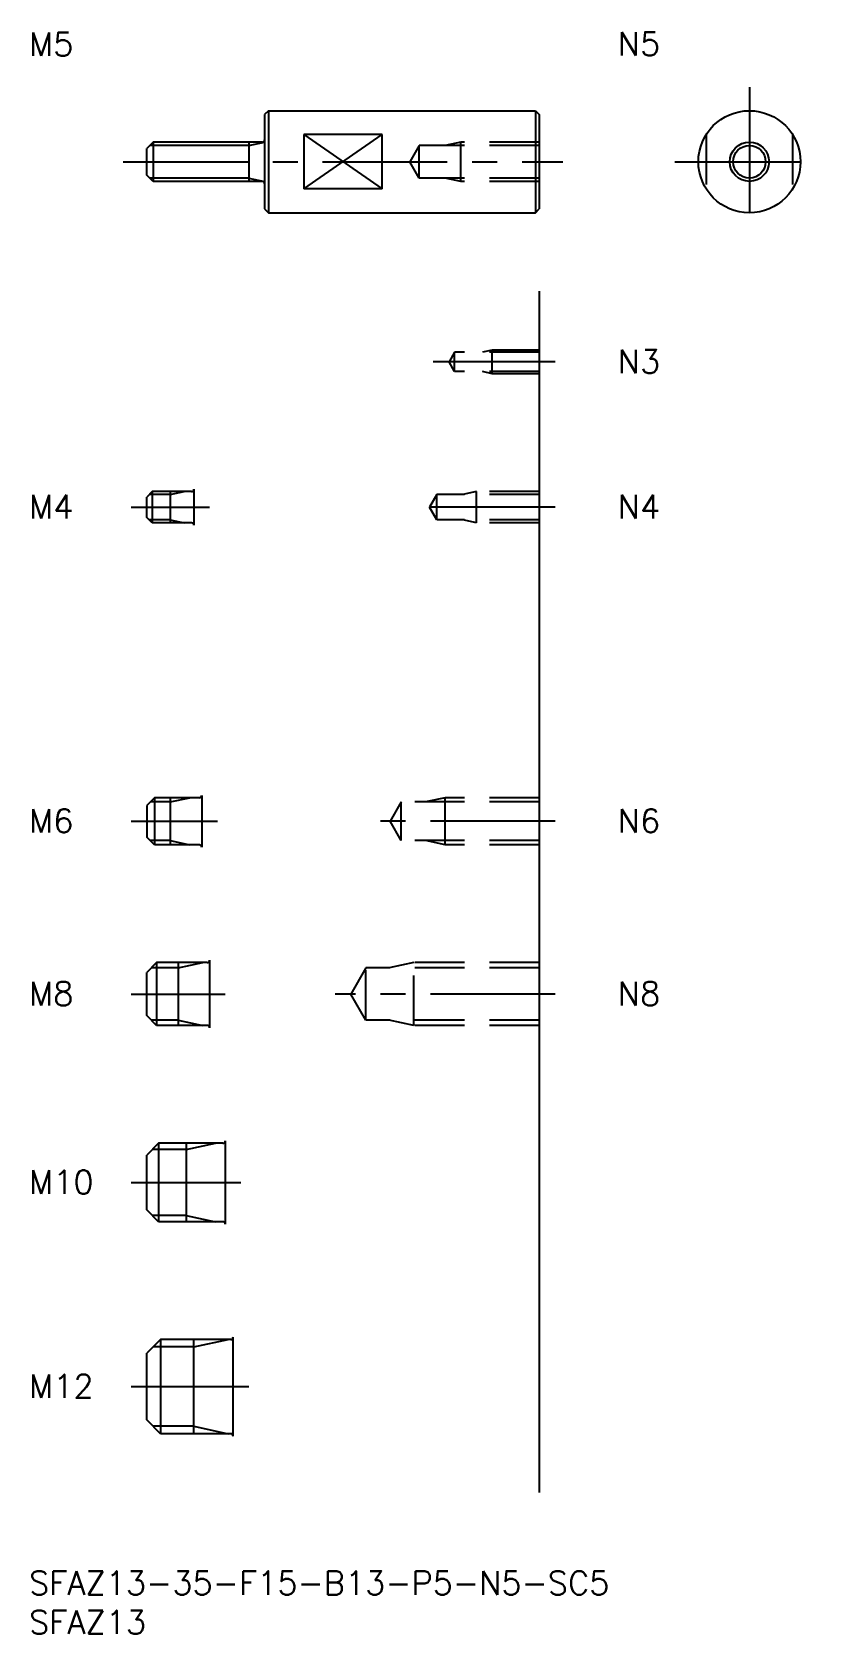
# Model space of a CAD drawing. Extents: x 0 to 101, y -8 to 196.
import ezdxf

# ---------------------------------------------------------------- set-up
doc = ezdxf.new("R2010")
doc.units = 0
doc.header["$LTSCALE"] = 0.5
doc.linetypes.add('CENTER', pattern=[50.8, 31.75, -6.35, 6.35, -6.35])
doc.linetypes.add('DASHED', pattern=[19.05, 12.7, -6.35])
for name, color, linetype in [('MSM_CENTER', 1, 'CENTER'), ('MSM_CONTINUOUS', 7, 'CONTINUOUS'), ('MSM_DASHED', 4, 'DASHED'), ('MSM_NARROW', 5, 'CONTINUOUS'), ('MSM_PART_NUMBER', 7, 'CONTINUOUS')]:
    doc.layers.add(name, color=color, linetype=linetype)
doc.styles.get("Standard").update_dxf_attribs({"font": 'txt.shx', "height": 1, "bigfont": 'bigfont.shx'})

# ---------------------------------------------------------------- blocks, each defined once
blk = doc.blocks.new('*U14')
at = {"layer": 'MSM_PART_NUMBER'}
blk.add_text('SFAZ13-35-F15-B13-P5-N5-SC5', height=3, dxfattribs=at).set_placement((0, -3))
blk = doc.blocks.new('*U15')
at = {"layer": 'MSM_PART_NUMBER'}
blk.add_text('SFAZ13', height=3, dxfattribs=at).set_placement((0, -8))
blk = doc.blocks.new('*U16')
at = {"layer": 'MSM_PART_NUMBER'}
blk.add_text('M12', height=3, dxfattribs=at).set_placement((0, 22.06))
blk = doc.blocks.new('*U17')
at = {"layer": 'MSM_PART_NUMBER'}
blk.add_text('M10', height=3, dxfattribs=at).set_placement((0, 48.06))
blk = doc.blocks.new('*U18')
at = {"layer": 'MSM_PART_NUMBER'}
blk.add_text('M8', height=3, dxfattribs=at).set_placement((0, 72.06))
blk = doc.blocks.new('*U19')
at = {"layer": 'MSM_PART_NUMBER'}
blk.add_text('M6', height=3, dxfattribs=at).set_placement((0, 94.06))
blk = doc.blocks.new('*U20')
at = {"layer": 'MSM_PART_NUMBER'}
blk.add_text('M5', height=3, dxfattribs=at).set_placement((0, 192.97))
blk = doc.blocks.new('*U21')
at = {"layer": 'MSM_PART_NUMBER'}
blk.add_text('M4', height=3, dxfattribs=at).set_placement((0, 134.06))
blk = doc.blocks.new('*U22')
at = {"layer": 'MSM_PART_NUMBER'}
blk.add_text('N8', height=3, dxfattribs=at).set_placement((75, 72.06))
blk = doc.blocks.new('*U23')
at = {"layer": 'MSM_PART_NUMBER'}
blk.add_text('N6', height=3, dxfattribs=at).set_placement((75, 94.06))
blk = doc.blocks.new('*U24')
at = {"layer": 'MSM_PART_NUMBER'}
blk.add_text('N4', height=3, dxfattribs=at).set_placement((75, 134.06))
blk = doc.blocks.new('*U25')
at = {"layer": 'MSM_PART_NUMBER'}
blk.add_text('N3', height=3, dxfattribs=at).set_placement((75, 152.56))
blk = doc.blocks.new('*U26')
at = {"layer": 'MSM_PART_NUMBER'}
blk.add_text('N5', height=3, dxfattribs=at).set_placement((75, 193.02))

msp = doc.modelspace()

# ---------------------------------------------------------------- linework, layer by layer
at = {"layer": 'MSM_CENTER'}
for p, q in [((91.76, 189), (91.76, 170)), ((12, 179.5), (68, 179.5)), ((82.26, 179.5), (101.26, 179.5)), ((67, 154), (51.5, 154)), ((13, 135.5), (23, 135.5)), ((67, 135.5), (49, 135.5)), ((13, 95.5), (24, 95.5)), ((67, 95.5), (44, 95.5)), ((13, 73.5), (25, 73.5)), ((67, 73.5), (39, 73.5)), ((13, 49.5), (27, 49.5)), ((13, 23.5), (28, 23.5))]:
    msp.add_line(p, q, dxfattribs=at)
at = {"layer": 'MSM_CONTINUOUS'}
for p, q in [((30.5, 186), (30, 185.5)), ((30.5, 186), (64.5, 186)), ((30.5, 186), (30.5, 173)), ((64.5, 186), (64.5, 173)), ((64.5, 186), (65, 185.5)), ((30, 185.5), (30, 173.5)), ((65, 185.5), (65, 173.5)), ((15.8, 182), (15, 181.2)), ((29.7, 182), (15.8, 182)), ((15.8, 182), (15.8, 177)), ((28, 182), (28, 177)), ((45, 182.96), (35, 182.96)), ((35, 182.96), (35, 176.04)), ((45, 176.04), (45, 182.96)), ((15, 177.8), (15, 181.2)), ((15.8, 177), (15, 177.8)), ((29.7, 177), (15.8, 177)), ((45, 176.04), (35, 176.04)), ((30, 173.5), (30.5, 173)), ((64.5, 173), (65, 173.5)), ((30.5, 173), (64.5, 173)), ((65, 163), (65, 10)), ((15.7, 137.5), (15, 136.8)), ((15, 134.2), (15, 136.8)), ((20.7, 137.5), (15.7, 137.5)), ((15.7, 137.5), (15.7, 133.5)), ((18, 137.5), (18, 133.5)), ((21, 137.8), (21, 133.2)), ((15.7, 133.5), (15, 134.2)), ((20.7, 133.5), (15.7, 133.5)), ((16, 98.5), (15, 97.5)), ((21.7, 98.5), (16, 98.5)), ((16, 98.5), (16, 92.5)), ((18, 98.5), (18, 92.5)), ((22, 98.8), (22, 92.2)), ((15, 97.5), (15, 93.5)), ((16, 92.5), (15, 93.5)), ((21.7, 92.5), (16, 92.5)), ((23, 77.8), (23, 69.2)), ((16.25, 77.5), (15, 76.25)), ((15, 70.75), (15, 76.25)), ((22.7, 77.5), (16.25, 77.5)), ((16.25, 77.5), (16.25, 69.5)), ((19, 77.5), (19, 69.5)), ((16.25, 69.5), (15, 70.75)), ((22.7, 69.5), (16.25, 69.5)), ((16.5, 54.5), (15, 53)), ((24.7, 54.5), (16.5, 54.5)), ((16.5, 54.5), (16.5, 44.5)), ((20, 54.5), (20, 44.5)), ((25, 54.8), (25, 44.2)), ((15, 46), (15, 53)), ((16.5, 44.5), (15, 46)), ((24.7, 44.5), (16.5, 44.5)), ((16.75, 29.5), (15, 27.75)), ((25.7, 29.5), (16.75, 29.5)), ((16.75, 29.5), (16.75, 17.5)), ((21, 17.5), (21, 29.5)), ((26, 17.2), (26, 29.8)), ((15, 19.25), (15, 27.75)), ((16.75, 17.5), (15, 19.25)), ((25.7, 17.5), (16.75, 17.5))]:
    msp.add_line(p, q, dxfattribs=at)
for radius in [6.5, 2.5]:
    msp.add_circle((91.76, 179.5), radius, dxfattribs=at)
for centre, start, end in [((29.7, 182.3), 270, 0), ((29.7, 176.7), 0, 90), ((20.7, 137.8), 270, 0), ((20.7, 133.2), 0, 90), ((21.7, 98.8), 270, 0), ((21.7, 92.2), 0, 90), ((22.7, 77.8), 270, 0), ((22.7, 69.2), 0, 90), ((24.7, 54.8), 270, 0), ((24.7, 44.2), 0, 90), ((25.7, 29.8), 270, 0), ((25.7, 17.2), 0, 90)]:
    msp.add_arc(centre, 0.3, start, end, dxfattribs=at)
at = {"layer": 'MSM_DASHED'}
for p, q in [((55, 182), (53, 181.57)), ((65, 182), (55, 182)), ((55, 177), (55, 182)), ((86.26, 182.96), (86.26, 176.04)), ((97.26, 182.96), (97.26, 176.04)), ((49.69, 181.57), (48.5, 179.5)), ((65, 181.57), (49.69, 181.57)), ((49.69, 177.43), (49.69, 181.57)), ((49.69, 177.43), (48.5, 179.5)), ((65, 177.43), (49.69, 177.43)), ((55, 177), (53, 177.43)), ((65, 177), (55, 177)), ((54.21, 155.23), (53.5, 154)), ((65, 155.23), (54.21, 155.23)), ((54.21, 152.77), (54.21, 155.23)), ((59, 155.5), (57.75, 155.23)), ((65, 155.5), (59, 155.5)), ((59, 152.5), (59, 155.5)), ((54.21, 152.77), (53.5, 154)), ((65, 152.77), (54.21, 152.77)), ((59, 152.5), (57.75, 152.77)), ((65, 152.5), (59, 152.5)), ((51.94, 137.12), (51, 135.5)), ((65, 137.12), (51.94, 137.12)), ((51.94, 133.88), (51.94, 137.12)), ((57, 137.5), (55.25, 137.12)), ((65, 137.5), (57, 137.5)), ((57, 133.5), (57, 137.5)), ((51.94, 133.88), (51, 135.5)), ((65, 133.88), (51.94, 133.88)), ((57, 133.5), (55.25, 133.88)), ((65, 133.5), (57, 133.5)), ((47.42, 97.96), (46, 95.5)), ((65, 97.96), (47.42, 97.96)), ((47.42, 93.04), (47.42, 97.96)), ((53, 98.5), (50.5, 97.96)), ((65, 98.5), (53, 98.5)), ((53, 92.5), (53, 98.5)), ((47.42, 93.04), (46, 95.5)), ((65, 93.04), (47.42, 93.04)), ((53, 92.5), (50.5, 93.04)), ((65, 92.5), (53, 92.5)), ((42.92, 76.82), (41, 73.5)), ((42.92, 70.18), (42.92, 76.82)), ((65, 76.82), (42.92, 76.82)), ((49, 77.5), (45.88, 76.82)), ((49, 69.5), (49, 77.5)), ((65, 77.5), (49, 77.5)), ((42.92, 70.18), (41, 73.5)), ((65, 70.18), (42.92, 70.18)), ((49, 69.5), (45.88, 70.18)), ((65, 69.5), (49, 69.5))]:
    msp.add_line(p, q, dxfattribs=at)
at = {"layer": 'MSM_NARROW'}
for p, q in [((28, 181.57), (30, 182)), ((35, 176.04), (45, 182.96)), ((35, 182.96), (45, 176.04)), ((28, 181.57), (15.37, 181.57)), ((28, 177.43), (15.37, 177.43)), ((28, 177.43), (30, 177)), ((18, 137.12), (15.32, 137.12)), ((18, 137.12), (19.75, 137.5)), ((18, 133.88), (15.32, 133.88)), ((18, 133.88), (19.75, 133.5)), ((18, 97.96), (15.46, 97.96)), ((18, 97.96), (20.5, 98.5)), ((18, 93.04), (15.46, 93.04)), ((18, 93.04), (20.5, 92.5)), ((19, 76.82), (15.57, 76.82)), ((19, 76.82), (22.12, 77.5)), ((19, 70.18), (15.57, 70.18)), ((19, 70.18), (22.12, 69.5)), ((20, 53.69), (15.69, 53.69)), ((20, 53.69), (23.75, 54.5)), ((20, 45.31), (15.69, 45.31)), ((20, 45.31), (23.75, 44.5)), ((21, 28.55), (25.38, 29.5)), ((21, 28.55), (15.8, 28.55)), ((21, 18.45), (15.8, 18.45)), ((21, 18.45), (25.38, 17.5))]:
    msp.add_line(p, q, dxfattribs=at)
msp.add_circle((91.76, 179.5), 2.07, dxfattribs=at)

# ---------------------------------------------------------------- block references
at = {"layer": 'MSM_CONTINUOUS'}
for name in ['*U20', '*U26', '*U25', '*U21', '*U24', '*U19', '*U23', '*U18', '*U22', '*U17', '*U16', '*U14', '*U15']:
    msp.add_blockref(name, (0, 0), dxfattribs=at)

doc.saveas('drawing.dxf')
